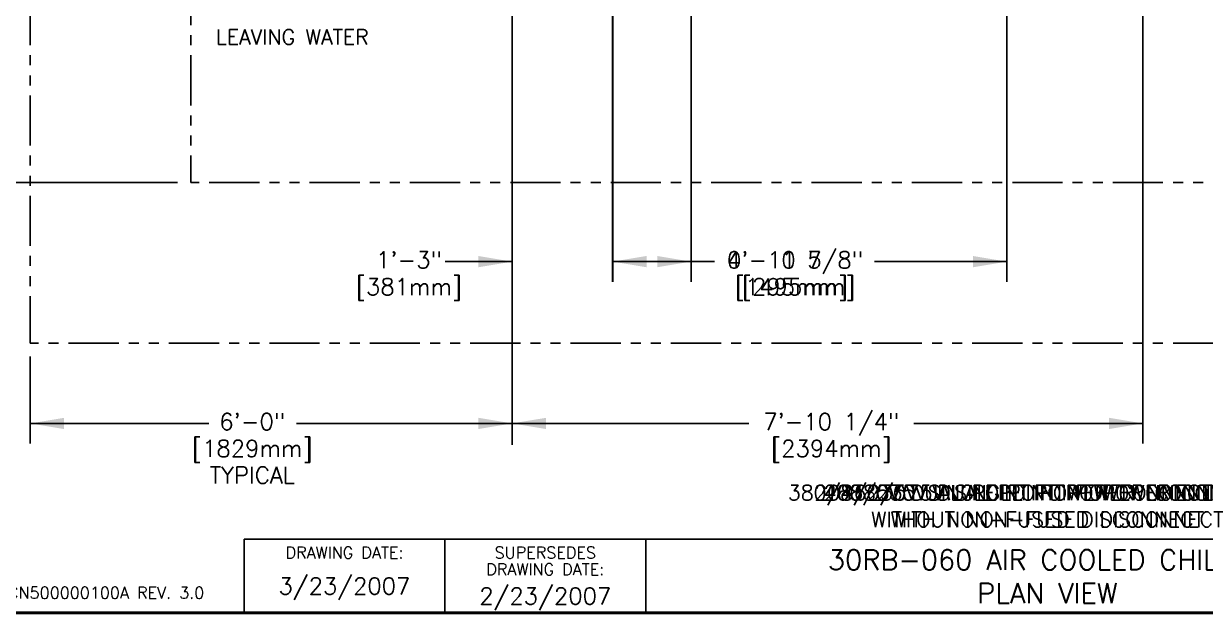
# Model space of a CAD drawing. Extents: x 0 to 406, y 0 to 300.
# Drawn here: x 140.9 to 317.5, y -0.2 to 88.1 of the extents above; entities that cross this region are included whole.
import ezdxf
from ezdxf.enums import TextEntityAlignment as Align

# ---------------------------------------------------------------- set-up
doc = ezdxf.new("R2010")
doc.units = 0
doc.header["$LTSCALE"] = 12
doc.linetypes.add('0', pattern=[0])
doc.linetypes.add('PHANTOM2', pattern=[1.25, 0.625, -0.125, 0.125, -0.125, 0.125, -0.125])
for name, color, linetype in [('208-230V-DUAL-PT', 103, 'CONTINUOUS'), ('208-230V-SNGL-PT', 10, 'CONTINUOUS'), ('208-230V-SNGL-PT-W-NFD', 210, 'CONTINUOUS'), ('380-575V-SNGL-PT', 220, '0'), ('380-575V-SNGL-PT-W-NFD', 130, 'CONTINUOUS'), ('380V-DUAL-PT', 72, '0'), ('460-575V-DUAL-PT', 30, '0'), ('DIM-SERV-CLEAR', 120, '0'), ('DIM-UNIT', 3, '0'), ('DIM-WITH-PUMP', 60, '0'), ('DIM-WITHOUT-PUMP', 151, '0'), ('SERV-CLEAR', 220, 'CONTINUOUS'), ('TITLEBLK', 7, 'CONTINUOUS')]:
    doc.layers.add(name, color=color, linetype=linetype)
doc.styles.get("Standard").update_dxf_attribs({"font": 'SIMPLEX.SHX'})

msp = doc.modelspace()

# ---------------------------------------------------------------- linework, layer by layer
at = {"layer": 'DIM-SERV-CLEAR', "linetype": '0'}
for p, q in [((213.94, 110.31), (213.94, 49.5)), ((117.1, 64.31), (163.94, 64.31)), ((213.94, 49.5), (213.94, 25.31)), ((141.94, 38.31), (141.94, 25.31)), ((141.94, 28.31), (168.61, 28.31)), ((213.94, 28.31), (181.69, 28.31))]:
    msp.add_line(p, q, dxfattribs=at)
for points in [[(146.98, 29.15), (146.98, 27.47), (141.94, 28.31)], [(208.9, 29.15), (208.9, 27.47), (213.94, 28.31)]]:
    msp.add_solid(points, dxfattribs=at)
at = {"layer": 'DIM-UNIT', "linetype": '0'}
for p, q in [((213.94, 110.31), (213.94, 25.13)), ((308.16, 110.31), (308.16, 25.31)), ((213.94, 28.31), (249.29, 28.31)), ((308.16, 28.31), (273.94, 28.31))]:
    msp.add_line(p, q, dxfattribs=at)
for points in [[(218.98, 29.15), (218.98, 27.47), (213.94, 28.31)], [(303.12, 29.15), (303.12, 27.47), (308.16, 28.31)]]:
    msp.add_solid(points, dxfattribs=at)
at = {"layer": 'DIM-WITH-PUMP', "linetype": '0'}
for p, q in [((228.98, 128.97), (228.98, 49.5)), ((240.65, 124.92), (240.65, 49.5)), ((213.94, 110.31), (213.94, 49.5)), ((203.94, 52.5), (213.94, 52.5)), ((228.98, 52.5), (244.18, 52.5))]:
    msp.add_line(p, q, dxfattribs=at)
for points in [[(208.9, 53.34), (208.9, 51.66), (213.94, 52.5)], [(234.02, 53.34), (234.02, 51.66), (228.98, 52.5)], [(235.61, 53.34), (235.61, 51.66), (240.65, 52.5)]]:
    msp.add_solid(points, dxfattribs=at)
at = {"layer": 'DIM-WITHOUT-PUMP', "linetype": '0'}
for p, q in [((228.94, 140.98), (228.94, 49.5)), ((287.84, 140.98), (287.84, 49.5)), ((213.94, 110.31), (213.94, 49.5)), ((203.94, 52.5), (213.94, 52.5)), ((228.94, 52.5), (244.15, 52.5)), ((268.08, 52.5), (287.84, 52.5))]:
    msp.add_line(p, q, dxfattribs=at)
for points in [[(208.9, 53.34), (208.9, 51.66), (213.94, 52.5)], [(233.98, 53.34), (233.98, 51.66), (228.94, 52.5)], [(282.8, 53.34), (282.8, 51.66), (287.84, 52.5)]]:
    msp.add_solid(points, dxfattribs=at)
at = {"layer": 'SERV-CLEAR', "linetype": 'PHANTOM2'}
for p, q in [((141.94, 272.35), (141.94, 40.31)), ((165.94, 248.35), (165.94, 64.31)), ((356.16, 64.31), (165.94, 64.31)), ((380.16, 40.31), (141.94, 40.31))]:
    msp.add_line(p, q, dxfattribs=at)
at = {"layer": 'TITLEBLK', "linetype": '0'}
for p, q in [((405.88, 11), (173.88, 11)), ((173.88, 0), (173.88, 11)), ((203.88, 0), (203.88, 11)), ((233.88, 0), (233.88, 11)), ((405.88, 0), (173.88, 0))]:
    msp.add_line(p, q, dxfattribs=at)
at = {"layer": 'TITLEBLK', "color": 7, "linetype": 'CONTINUOUS', "const_width": 0.474}
msp.add_lwpolyline([(405.88, 300), (0, 300), (0, 0), (405.88, 0)], close=True, dxfattribs=at)

# ---------------------------------------------------------------- texts
at = {"layer": '208-230V-DUAL-PT', "linetype": '0'}
for s, p in [('208/230V DUAL POINT POWER CONNECTION', (293.88, 17.95)), ('WITHOUT NON-FUSED DISCONNECT', (293.88, 13.95))]:
    msp.add_text(s, height=2.25, dxfattribs=at).set_placement(p, align=Align.MIDDLE_CENTER)
at = {"layer": '208-230V-SNGL-PT', "linetype": '0'}
for s, p in [('208/230V SINGLE POINT POWER CONNECTION', (293.88, 17.95)), ('WITHOUT NON-FUSED DISCONNECT', (293.88, 13.95))]:
    msp.add_text(s, height=2.25, dxfattribs=at).set_placement(p, align=Align.MIDDLE_CENTER)
at = {"layer": '208-230V-SNGL-PT-W-NFD', "linetype": '0'}
for s, p in [('208/230V SINGLE POINT POWER CONNECTION', (293.88, 17.95)), ('WITH NON-FUSED DISCONNECT', (293.88, 13.95))]:
    msp.add_text(s, height=2.25, dxfattribs=at).set_placement(p, align=Align.MIDDLE_CENTER)
at = {"layer": '380-575V-SNGL-PT', "linetype": '0'}
for s, p in [('380/460/575V SINGLE POINT POWER CONNECTION', (293.88, 17.95)), ('WITHOUT NON-FUSED DISCONNECT', (293.88, 13.95))]:
    msp.add_text(s, height=2.25, dxfattribs=at).set_placement(p, align=Align.MIDDLE_CENTER)
at = {"layer": '380-575V-SNGL-PT-W-NFD', "linetype": '0'}
for s, p in [('380/460/575V SINGLE POINT POWER CONNECTION', (293.88, 17.95)), ('WITH NON-FUSED DISCONNECT', (293.88, 13.95))]:
    msp.add_text(s, height=2.25, dxfattribs=at).set_placement(p, align=Align.MIDDLE_CENTER)
at = {"layer": '380V-DUAL-PT', "linetype": '0'}
for s, p in [('380V DUAL POINT POWER CONNECTION', (293.88, 17.95)), ('WITHOUT NON-FUSED DISCONNECT', (293.88, 13.95))]:
    msp.add_text(s, height=2.25, dxfattribs=at).set_placement(p, align=Align.MIDDLE_CENTER)
at = {"layer": '460-575V-DUAL-PT', "linetype": '0'}
for s, p in [('460/575V DUAL POINT POWER CONNECTION', (293.88, 17.95)), ('WITHOUT NON-FUSED DISCONNECT', (293.88, 13.95))]:
    msp.add_text(s, height=2.25, dxfattribs=at).set_placement(p, align=Align.MIDDLE_CENTER)
at = {"layer": 'DIM-SERV-CLEAR'}
for s, p in [('6\'-0"', (175.11, 28.57)), ('[1829mm]', (175.11, 24.57)), ('TYPICAL', (175.11, 20.57))]:
    msp.add_text(s, height=2.5, dxfattribs=at).set_placement(p, align=Align.MIDDLE_CENTER)
at = {"layer": 'DIM-UNIT'}
for s, p in [('7\'-10 1/4"', (261.62, 28.57)), ('[2394mm]', (261.62, 24.57))]:
    msp.add_text(s, height=2.5, dxfattribs=at).set_placement(p, align=Align.MIDDLE_CENTER)
at = {"layer": 'DIM-WITH-PUMP'}
msp.add_text('LEAVING WATER', height=2.25, dxfattribs=at).set_placement((169.66, 86.08), align=Align.MIDDLE_LEFT)
at = {"layer": 'DIM-WITH-PUMP', "linetype": '0'}
for s, p in [('1\'-3"', (198.52, 52.75)), ('0\'-11 5/8"', (256.2, 52.75)), ('[381mm]', (198.52, 48.75)), ('[295mm]', (256.2, 48.75))]:
    msp.add_text(s, height=2.5, dxfattribs=at).set_placement(p, align=Align.MIDDLE_CENTER)
at = {"layer": 'DIM-WITHOUT-PUMP'}
msp.add_text('LEAVING WATER', height=2.25, dxfattribs=at).set_placement((169.66, 86.08), align=Align.MIDDLE_LEFT)
at = {"layer": 'DIM-WITHOUT-PUMP', "linetype": '0'}
for s, p in [('1\'-3"', (198.52, 52.75)), ('4\'-10 7/8"', (256.2, 52.75)), ('[381mm]', (198.52, 48.75)), ('[1495mm]', (256.2, 48.75))]:
    msp.add_text(s, height=2.5, dxfattribs=at).set_placement(p, align=Align.MIDDLE_CENTER)
at = {"layer": 'TITLEBLK', "linetype": '0'}
for s, height, p in [('DRAWING DATE:', 1.75, (188.88, 9)), ('SUPERSEDES', 1.75, (218.88, 9)), ('30RB-060 AIR COOLED CHILLER', 3, (293.88, 7.92)), ('DRAWING DATE:', 1.75, (218.88, 6.5)), ('3/23/2007', 2.5, (188.88, 4)), ('SIMILAR TO DRAWING OODCN500000100A REV. 3.0', 1.75, (138.2, 3)), ('2/23/2007', 2.5, (218.88, 2.5)), ('PLAN VIEW', 3, (293.88, 2.92))]:
    msp.add_text(s, height=height, dxfattribs=at).set_placement(p, align=Align.MIDDLE_CENTER)

doc.saveas('drawing.dxf')
